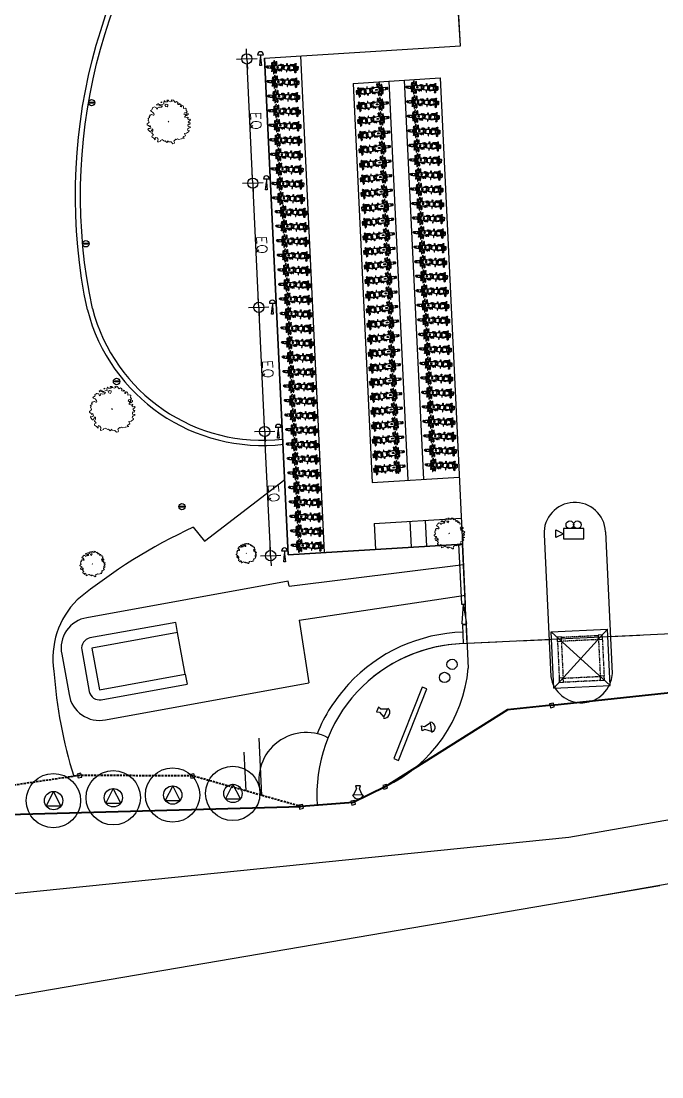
# Model space of a CAD drawing. Extents: x 2080 to 102394, y 2071 to 93424.
# Drawn here: x 77503 to 79002, y 74113 to 76583 of the extents above; entities that cross this region are included whole.
import ezdxf

# ---------------------------------------------------------------- set-up
doc = ezdxf.new("R2010")
doc.units = 0
doc.header["$LTSCALE"] = 20
doc.header["$MEASUREMENT"] = 0
doc.header["$PDMODE"] = 34
doc.header["$PDSIZE"] = 5
doc.linetypes.add('CENTERX2', pattern=[4, 2.5, -0.5, 0.5, -0.5])
doc.linetypes.add('HIDDEN', pattern=[0.375, 0.25, -0.125])
for name, color, linetype, lineweight in [('ASPHALT', 9, 'CENTERX2', 25), ('camera', 11, 'Continuous', 13), ('fence', 13, 'FENCELINE2', 40), ('Mango tree', 96, 'Continuous', 5), ('sappotta', 114, 'Continuous', 5), ('STONE', 2, 'Continuous', 30)]:
    doc.layers.add(name, color=color, linetype=linetype, lineweight=lineweight)
doc.layers.add('correct', color=230, linetype='Continuous', plot=False)
for name, color, linetype in [('ELEC', 11, 'Continuous'), ('eledimline', 254, 'Continuous'), ('KALKAAL', 7, 'Continuous'), ('lawn', 3, 'Continuous'), ('PLANTS', 3, 'Continuous'), ('proposed tree', 3, 'Continuous'), ('road', 2, 'Continuous'), ('Roof lilne', 31, 'Continuous'), ('shrines', 2, 'Continuous'), ('VEHICLES', 6, 'Continuous'), ('wall', 13, 'Continuous')]:
    doc.layers.add(name, color=color, linetype=linetype)
doc.styles.add('STYLE1', font='romans.shx')
doc.linetypes.add('FENCELINE2', pattern='A,0.25,-0.1,[132,ltypeshp.shx,S=0.1,R=0,X=-0.1,Y=0],-0.1,1', length=1.45)
doc.linetypes.add('ZIGZAG', pattern='A,0.0001,-0.2,[131,ltypeshp.shx,S=0.2,R=0,X=-0.2,Y=0],-0.4,[131,ltypeshp.shx,S=0.2,R=180,X=0.2,Y=0],-0.2', length=0.8001)
doc.dimstyles.get("Standard").update_dxf_attribs({"dimtxt": 24, "dimasz": 12, "dimexe": 0.18, "dimexo": 0.0625, "dimgap": 0, "dimtad": 1, "dimzin": 1, "dimdsep": 46, "dimlunit": 4, "dimtxsty": 'STYLE1', "dimblk": 'BLK', "dimcen": 0, "dimse1": 1, "dimse2": 1, "dimclrt": 3, "dimazin": 0, "dimtfac": 1, "dimtix": 1, "dimtmove": 2, "dimatfit": 3, "dimldrblk": 'BLK', "dimfxl": 1, "dimtolj": 1, "dimtzin": 0, "dimarcsym": 0})

# ---------------------------------------------------------------- blocks, each defined once
blk = doc.blocks.new('NEEM')
at = {"layer": 'sappotta', "linetype": 'Continuous'}
for p, q in [((-0.359, 1.043), (-0.396, 1.016)), ((-0.345, 1.011), (-0.34, 1.039)), ((-0.213, 1.092), (-0.242, 1.007)), ((-0.191, 1.099), (-0.213, 1.092)), ((-0.177, 1.048), (-0.191, 1.099)), ((-0.043, 1.039), (-0.177, 1.048)), ((0.003, 1.132), (-0.083, 1.127)), ((-0.083, 1.127), (-0.023, 1.083)), ((-0.023, 1.083), (-0.043, 1.039)), ((0.03, 1.077), (0.003, 1.132)), ((0.114, 1.043), (0.03, 1.077)), ((0.216, 1.072), (0.114, 1.043)), ((0.162, 1.144), (0.142, 1.112)), ((0.142, 1.112), (0.216, 1.072)), ((0.283, 1.13), (0.162, 1.144)), ((0.267, 1.123), (0.283, 1.13)), ((0.351, 1.016), (0.267, 1.123)), ((0.421, 1.063), (0.351, 1.016)), ((0.473, 1.03), (0.421, 1.063)), ((-0.892, 0.613), (-0.923, 0.594)), ((-0.923, 0.594), (-0.895, 0.555)), ((-0.895, 0.555), (-0.868, 0.54)), ((-0.85, 0.638), (-0.892, 0.613)), ((-0.868, 0.54), (-0.818, 0.517)), ((-0.818, 0.692), (-0.85, 0.638)), ((-0.783, 0.757), (-0.83, 0.729)), ((-0.83, 0.729), (-0.826, 0.714)), ((-0.826, 0.714), (-0.818, 0.692)), ((-0.818, 0.517), (-0.752, 0.44)), ((-0.749, 0.774), (-0.783, 0.757)), ((-0.717, 0.789), (-0.749, 0.774)), ((-0.689, 0.772), (-0.717, 0.789)), ((-0.638, 0.758), (-0.689, 0.772)), ((-0.598, 0.672), (-0.638, 0.758)), ((-0.517, 0.963), (-0.614, 0.901)), ((-0.614, 0.901), (-0.589, 0.87)), ((-0.562, 0.699), (-0.598, 0.672)), ((-0.589, 0.87), (-0.494, 0.884)), ((-0.533, 0.776), (-0.562, 0.699)), ((-0.452, 0.75), (-0.533, 0.776)), ((-0.521, 0.945), (-0.521, 0.945)), ((-0.449, 0.913), (-0.521, 0.945)), ((-0.494, 0.884), (-0.449, 0.913)), ((-0.415, 0.884), (-0.459, 0.839)), ((-0.459, 0.839), (-0.303, 0.837)), ((-0.361, 0.762), (-0.452, 0.75)), ((-0.32, 0.906), (-0.415, 0.884)), ((-0.396, 1.016), (-0.345, 1.011)), ((-0.303, 0.837), (-0.361, 0.762)), ((-0.23, 0.935), (-0.32, 0.906)), ((-0.242, 1.007), (-0.23, 0.935)), ((-0.108, 0.922), (-0.177, 0.872)), ((-0.177, 0.872), (-0.139, 0.809)), ((-0.139, 0.809), (-0.067, 0.78)), ((-0.027, 0.908), (-0.108, 0.922)), ((-0.067, 0.78), (-0.034, 0.839)), ((-0.034, 0.839), (-0.027, 0.908)), ((0.472, 0.942), (0.501, 0.982)), ((0.483, 0.908), (0.472, 0.942)), ((0.501, 0.982), (0.473, 1.03)), ((0.581, 0.9), (0.483, 0.908)), ((0.551, 0.95), (0.581, 0.9)), ((0.627, 0.928), (0.551, 0.95)), ((0.616, 0.806), (0.654, 0.87)), ((0.66, 0.788), (0.616, 0.806)), ((0.654, 0.87), (0.627, 0.928)), ((0.715, 0.86), (0.66, 0.788)), ((0.762, 0.844), (0.715, 0.86)), ((0.783, 0.779), (0.762, 0.844)), ((0.776, 0.704), (0.783, 0.779)), ((0.888, 0.723), (0.776, 0.704)), ((0.924, 0.679), (0.888, 0.723)), ((0.913, 0.591), (0.924, 0.679)), ((0.964, 0.541), (0.913, 0.591)), ((0.934, 0.5), (0.964, 0.541)), ((-1.023, 0.208), (-1.062, 0.182)), ((-1.062, 0.182), (-1.02, 0.162)), ((-1.02, 0.162), (-1.049, 0.084)), ((-1.049, 0.084), (-1.017, 0.059)), ((-0.978, 0.229), (-1.023, 0.208)), ((-1.017, 0.059), (-0.991, -0.002)), ((-0.96, 0.366), (-0.994, 0.31)), ((-0.994, 0.31), (-0.961, 0.275)), ((-0.961, 0.275), (-0.978, 0.229)), ((-0.935, 0.345), (-0.96, 0.366)), ((-0.908, 0.372), (-0.935, 0.345)), ((-0.87, 0.389), (-0.908, 0.372)), ((-0.846, 0.386), (-0.87, 0.389)), ((-0.821, 0.367), (-0.846, 0.386)), ((-0.788, 0.359), (-0.821, 0.367)), ((-0.757, 0.361), (-0.788, 0.359)), ((-0.735, 0.394), (-0.757, 0.361)), ((-0.752, 0.44), (-0.735, 0.394)), ((0.02, 0.041), (-0.009, 0.024)), ((-0.009, 0.024), (0, 0)), ((0, 0), (0.014, 0.011)), ((0.014, 0.011), (0.027, 0.031)), ((0.804, 0.415), (0.84, 0.475)), ((0.86, 0.367), (0.804, 0.415)), ((0.829, 0.259), (0.888, 0.326)), ((0.838, 0.262), (0.829, 0.259)), ((0.931, 0.228), (0.838, 0.262)), ((0.84, 0.475), (0.934, 0.5)), ((0.933, 0.378), (0.86, 0.367)), ((0.888, 0.326), (0.93, 0.332)), ((0.917, 0.437), (0.904, 0.404)), ((0.904, 0.404), (0.933, 0.378)), ((0.942, 0.471), (0.917, 0.437)), ((0.93, 0.332), (1.018, 0.389)), ((0.962, 0.217), (0.931, 0.228)), ((1.014, 0.439), (0.942, 0.471)), ((1.025, 0.259), (0.962, 0.217)), ((0.996, 0.16), (1.025, 0.259)), ((1.046, 0.129), (0.996, 0.16)), ((1.018, 0.389), (1.014, 0.439)), ((1.029, 0.011), (1.074, 0.049)), ((1.074, -0.047), (1.029, 0.011)), ((1.109, 0.149), (1.046, 0.129)), ((1.074, 0.049), (1.137, 0.114)), ((1.137, 0.114), (1.109, 0.149)), ((-1.097, -0.077), (-1.098, -0.14)), ((-1.098, -0.14), (-1.044, -0.173)), ((-1.048, -0.062), (-1.097, -0.077)), ((-1.025, -0.325), (-1.052, -0.378)), ((-1.052, -0.378), (-0.982, -0.471)), ((-0.991, -0.002), (-1.048, -0.062)), ((-1.044, -0.173), (-1.007, -0.185)), ((-0.953, -0.336), (-1.025, -0.325)), ((-1.007, -0.185), (-0.992, -0.244)), ((-0.992, -0.244), (-0.937, -0.198)), ((-0.982, -0.471), (-0.91, -0.516)), ((-0.902, -0.318), (-0.953, -0.336)), ((-0.937, -0.198), (-0.93, -0.213)), ((-0.93, -0.213), (-0.902, -0.318)), ((-0.91, -0.516), (-0.888, -0.446)), ((-0.888, -0.446), (-0.848, -0.411)), ((-0.803, -0.452), (-0.853, -0.576)), ((-0.848, -0.411), (-0.837, -0.355)), ((-0.837, -0.355), (-0.803, -0.383)), ((-0.803, -0.383), (-0.803, -0.452)), ((0.943, -0.565), (1.032, -0.503)), ((0.992, -0.411), (1.004, -0.349)), ((1.066, -0.443), (0.992, -0.411)), ((1.004, -0.349), (1.045, -0.311)), ((1.007, -0.166), (1.046, -0.114)), ((1.016, -0.234), (1.007, -0.166)), ((1.11, -0.243), (1.016, -0.234)), ((1.032, -0.503), (1.061, -0.484)), ((1.045, -0.311), (1.083, -0.306)), ((1.046, -0.114), (1.1, -0.129)), ((1.061, -0.484), (1.066, -0.443)), ((1.129, -0.047), (1.074, -0.047)), ((1.083, -0.306), (1.137, -0.273)), ((1.1, -0.129), (1.129, -0.047)), ((1.137, -0.273), (1.11, -0.243)), ((-0.853, -0.576), (-0.797, -0.619)), ((-0.844, -0.71), (-0.852, -0.77)), ((-0.852, -0.77), (-0.758, -0.838)), ((-0.766, -0.668), (-0.844, -0.71)), ((-0.797, -0.619), (-0.766, -0.668)), ((-0.758, -0.838), (-0.675, -0.912)), ((-0.676, -0.836), (-0.649, -0.791)), ((-0.675, -0.912), (-0.676, -0.836)), ((-0.649, -0.791), (-0.582, -0.82)), ((-0.582, -0.82), (-0.534, -0.881)), ((-0.534, -0.881), (-0.554, -1.025)), ((-0.554, -1.025), (-0.486, -1.015)), ((-0.486, -1.015), (-0.413, -0.988)), ((-0.413, -0.988), (-0.401, -0.955)), ((-0.401, -0.955), (-0.302, -0.907)), ((-0.302, -0.907), (-0.286, -0.926)), ((-0.286, -0.926), (-0.197, -0.986)), ((-0.197, -0.986), (-0.157, -0.969)), ((-0.157, -0.969), (-0.078, -1.049)), ((-0.078, -1.049), (-0.006, -0.96)), ((-0.006, -0.96), (0.006, -1.017)), ((0.006, -1.017), (0.139, -1.026)), ((0.139, -1.026), (0.236, -1.115)), ((0.287, -0.982), (0.327, -0.932)), ((0.324, -1.046), (0.287, -0.982)), ((0.327, -0.932), (0.391, -0.879)), ((0.391, -0.879), (0.423, -0.897)), ((0.423, -0.897), (0.47, -0.86)), ((0.47, -0.86), (0.543, -0.896)), ((0.543, -0.896), (0.652, -0.871)), ((0.652, -0.871), (0.68, -0.867)), ((0.68, -0.867), (0.834, -0.828)), ((0.751, -0.797), (0.797, -0.747)), ((0.834, -0.828), (0.751, -0.797)), ((0.797, -0.747), (0.887, -0.704)), ((0.826, -0.591), (0.943, -0.565)), ((0.887, -0.704), (0.826, -0.591)), ((0.236, -1.115), (0.314, -1.096)), ((0.314, -1.096), (0.324, -1.046))]:
    blk.add_line(p, q, dxfattribs=at)
blk = doc.blocks.new('BIKE')
for p, q in [((19, 74.7), (12, 74.7)), ((5.7, 66.9), (4.6, 68.8)), ((9.9, 68.8), (4.6, 68.8)), ((9.4, 69.7), (5.2, 69.7)), ((8.9, 66.9), (5.7, 66.9)), ((8.9, 66.9), (9.9, 68.8)), ((9.2, 67.4), (11, 67.4)), ((9.3, 67.7), (11, 67.7)), ((10, 52.4), (21, 52.4)), ((10, 51.2), (21.1, 51.2)), ((10.1, 53.9), (20.9, 53.9)), ((10.2, 55.5), (20.8, 55.5)), ((11.2, 70.8), (11.2, 73.9)), ((19.8, 70.8), (19.8, 73.9)), ((21.7, 67.7), (20, 67.7)), ((21.9, 67.4), (20, 67.4)), ((20.2, 65.2), (23.4, 65.2)), ((22.2, 66.9), (21.1, 68.8)), ((21.1, 68.8), (26.4, 68.8)), ((21.7, 69.7), (25.9, 69.7)), ((21.9, 57.7), (21.9, 65.2)), ((22.2, 66.9), (25.4, 66.9)), ((22.2, 57.2), (24.2, 57.2)), ((22.6, 57.2), (22.6, 65.2)), ((24.2, 57.2), (24.2, 64.4)), ((25.4, 66.9), (26.4, 68.8)), ((5.6, 48.8), (9.9, 48.8)), ((5.6, 47.8), (5.6, 48.8)), ((9.9, 47.8), (5.6, 47.8)), ((5.7, 47.9), (5.7, 48.3)), ((6.1, 48.2), (6.1, 48.6)), ((6.4, 47.9), (6.4, 48.3)), ((6.8, 48.2), (6.8, 48.6)), ((6.9, 24.8), (6.9, 22.8)), ((7.1, 24.8), (6.9, 24.8)), ((7.1, 47.9), (7.1, 48.3)), ((7.1, 24.8), (7.1, 22.8)), ((7.3, 32.3), (9.3, 34.2)), ((7.5, 48.2), (7.5, 48.6)), ((7.8, 47.9), (7.8, 48.3)), ((7.8, 36.7), (12.1, 36.7)), ((7.8, 35.8), (7.8, 36.7)), ((11.8, 35.8), (7.8, 35.8)), ((8, 35.9), (8, 36.3)), ((8, 32.3), (9.7, 33.9)), ((8.1, 48.2), (8.1, 48.6)), ((8.3, 36.2), (8.3, 36.6)), ((8.4, 47.9), (8.4, 48.3)), ((8.6, 35.8), (8.6, 36.2)), ((8.7, 48.2), (8.7, 48.6)), ((9, 47.9), (9, 48.3)), ((9, 36.2), (9, 36.6)), ((9, 27.9), (9, 32.7)), ((9, 32.7), (10.9, 32.7)), ((10.2, 27.9), (9, 27.9)), ((9.3, 48.2), (9.3, 48.6)), ((9.3, 35.8), (9.3, 36.2)), ((9.5, 48), (9.5, 48.4)), ((9.6, 34.3), (11.4, 34.5)), ((9.7, 36.2), (9.7, 36.6)), ((9.7, 33.9), (11.3, 34)), ((10, 35.9), (10, 36.3)), ((10.3, 36.2), (10.3, 36.6)), ((10.5, 42.4), (20.5, 42.4)), ((10.6, 35.9), (10.6, 36.3)), ((10.8, 41.2), (20.2, 41.2)), ((10.9, 36.2), (10.9, 36.6)), ((11.1, 40), (19.9, 40)), ((11.2, 35.8), (11.2, 36.2)), ((11.5, 36.2), (11.5, 36.6)), ((11.7, 35.9), (11.7, 36.4)), ((15.7, 26.2), (15.6, 27.5)), ((15.7, 26.2), (15.6, 27.5)), ((15.7, 26.1), (15.6, 27.5)), ((15.7, 26.1), (15.6, 27.5)), ((15.7, 26.2), (15.7, 27.5)), ((15.7, 26.2), (15.7, 27.5)), ((15.7, 26.1), (15.7, 27.5)), ((20.8, 36.7), (18.9, 36.7)), ((19.2, 35.8), (21, 35.8)), ((19.3, 35.9), (19.3, 36.4)), ((19.5, 36.2), (19.5, 36.6)), ((19.8, 35.8), (19.8, 36.2)), ((20.1, 36.2), (20.1, 36.6)), ((20.4, 35.9), (20.4, 36.3)), ((20.7, 36.2), (20.7, 36.6)), ((25.4, 48.8), (21.1, 48.8)), ((21.1, 47.8), (25.4, 47.8)), ((23.2, 36.7), (21.3, 36.7)), ((21.4, 35.8), (23.2, 35.8)), ((21.5, 48), (21.5, 48.4)), ((21.7, 48.2), (21.7, 48.6)), ((21.7, 35.8), (21.7, 36.2)), ((22, 47.9), (22, 48.3)), ((22, 36.2), (22, 36.6)), ((22.3, 48.2), (22.3, 48.6)), ((22.4, 35.8), (22.4, 36.2)), ((22.7, 47.9), (22.7, 48.3)), ((22.7, 36.2), (22.7, 36.6)), ((22.9, 48.2), (22.9, 48.6)), ((23, 35.9), (23, 36.3)), ((23.2, 47.9), (23.2, 48.3)), ((23.2, 35.8), (23.2, 36.7)), ((23.5, 48.2), (23.5, 48.6)), ((23.9, 47.9), (23.9, 48.3)), ((24, 24.8), (24, 22.8)), ((24, 24.8), (24.1, 24.8)), ((24.1, 24.8), (24.1, 22.8)), ((24.3, 48.2), (24.3, 48.6)), ((24.6, 47.9), (24.6, 48.3)), ((24.9, 48.2), (24.9, 48.6)), ((25.3, 47.9), (25.3, 48.3)), ((25.4, 47.8), (25.4, 48.8)), ((4.5, 18.3), (0, 18.9)), ((0, 18.1), (0, 18.9)), ((4.5, 17.5), (0, 18.1)), ((1.9, 22.9), (1.9, 24.4)), ((2, 24.4), (1.9, 24.4)), ((2, 22.9), (1.9, 22.9)), ((2, 24.3), (2, 24.4)), ((6.9, 24.3), (2, 24.3)), ((2, 23.1), (2, 24.3)), ((6.9, 23.1), (2, 23.1)), ((2, 23.1), (2, 22.9)), ((7.3, 22.2), (2, 22)), ((7.5, 21.7), (2, 21.5)), ((6.1, 18.1), (4.5, 18.3)), ((4.5, 17.5), (4.5, 18.3)), ((6.3, 17.8), (4.5, 18)), ((5.8, 16), (4.8, 14.1)), ((10.1, 14.1), (4.8, 14.1)), ((9.5, 13.2), (5.3, 13.2)), ((9, 16), (5.8, 16)), ((8.8, 23.1), (6.1, 18.1)), ((9, 23.1), (6.3, 17.8)), ((6.9, 22.8), (7.1, 22.8)), ((7.9, 21.4), (7.5, 21.7)), ((8.1, 21.8), (8, 21.9)), ((8.2, 21), (8.1, 21.2)), ((10.7, 21), (8.2, 21)), ((10.3, 21.5), (8.9, 21.5)), ((9, 16), (10.1, 14.1)), ((9.3, 15.5), (11.1, 15.5)), ((9.5, 15.1), (11.1, 15.1)), ((19.9, 17.4), (11.1, 17.4)), ((11.1, 17.4), (11.1, 13.9)), ((11.1, 13.9), (12.6, 13.9)), ((13.4, 15.7), (12.5, 17.1)), ((13.4, 15.7), (12.5, 17)), ((13.4, 15.7), (12.5, 17)), ((13, 17.4), (13, 19.2)), ((13, 16.9), (13, 17)), ((13, 16.2), (13, 16.3)), ((13, 13.4), (13, 13.8)), ((13, 6.1), (13, 11.4)), ((17.6, 13.4), (13.5, 13.4)), ((13.5, 2.2), (13.5, 5.7)), ((13.8, 14.1), (14.1, 14.4)), ((14.1, 13.8), (13.8, 14.1)), ((14.1, 14.4), (17.3, 14.4)), ((17.3, 13.8), (14.1, 13.8)), ((17.6, 14.1), (17.3, 14.4)), ((17.3, 13.8), (17.6, 14.1)), ((17.5, 13.4), (17.7, 13.6)), ((17.5, 2.2), (17.5, 5.7)), ((18.8, 15.7), (17.9, 17.1)), ((18.8, 15.7), (17.9, 17)), ((18.8, 15.7), (17.9, 17)), ((18, 17.4), (18, 19.2)), ((18, 16.9), (18, 17)), ((18, 13.4), (18, 13.8)), ((18, 6.1), (18, 11.4)), ((19.9, 13.9), (18.4, 13.9)), ((19.9, 17.4), (19.9, 13.9)), ((21.7, 15.5), (19.9, 15.5)), ((21.5, 15.1), (19.9, 15.1)), ((20.3, 21), (22.8, 21)), ((20.7, 21.5), (22.1, 21.5)), ((22, 16), (20.9, 14.1)), ((20.9, 14.1), (26.2, 14.1)), ((21.5, 13.2), (25.7, 13.2)), ((22, 23.1), (24.7, 17.8)), ((22, 16), (25.2, 16)), ((22.2, 23.1), (24.9, 18.1)), ((22.8, 21), (23, 21.2)), ((22.9, 21.8), (23, 21.9)), ((23.2, 21.4), (23.5, 21.7)), ((23.5, 21.7), (29, 21.5)), ((23.7, 22.2), (29, 22)), ((24.1, 22.8), (24, 22.8)), ((24.1, 24.3), (29, 24.3)), ((24.1, 23.1), (29, 23.1)), ((24.7, 17.8), (26.5, 18)), ((24.9, 18.1), (26.5, 18.3)), ((25.2, 16), (26.2, 14.1)), ((26.5, 18.3), (31, 18.9)), ((26.5, 17.5), (26.5, 18.3)), ((26.5, 17.5), (31, 18.1)), ((29, 24.3), (29, 24.4)), ((29, 24.4), (29.1, 24.4)), ((29, 23.1), (29, 24.3)), ((29, 23.1), (29, 24.3)), ((29, 23.1), (29, 22.9)), ((29, 22.9), (29.1, 22.9)), ((29.1, 22.9), (29.1, 24.4)), ((31, 18.1), (31, 18.9))]:
    blk.add_line(p, q)
for points in [[(8.5, 31.1), (8.7, 32.3), (7.1, 32.3), (7.1, 31.1)], [(17, 28.5), (17, 25), (14.5, 25), (14.5, 28.5)], [(21.4, 33.9), (21.4, 33.4), (23.1, 33.4), (23.1, 33.9)], [(18.9, 11.4), (18.9, 13.4), (12.2, 13.4), (12.2, 11.4)], [(14, 3.4), (14, 4.1), (13.9, 4.1), (13.9, 3.4)], [(14.2, 1.5), (14.2, 2.1), (14.1, 2.1), (14.1, 1.5)], [(14.5, 4.5), (14.5, 5.1), (14.3, 5.1), (14.3, 4.5)], [(14.7, 2.3), (14.7, 2.9), (14.5, 2.9), (14.5, 2.3)], [(14.6, 0.8), (14.6, 1.5), (14.5, 1.5), (14.5, 0.8)], [(15, 3.4), (15, 4), (14.9, 4), (14.9, 3.4)], [(15.2, 1.4), (15.2, 2), (15.1, 2), (15.1, 1.4)], [(15.6, 2.2), (15.6, 2.9), (15.5, 2.9), (15.5, 2.2)], [(15.6, 0.7), (15.6, 1.3), (15.5, 1.3), (15.5, 0.7)], [(16.1, 3.3), (16.1, 3.9), (16, 3.9), (16, 3.3)], [(16.2, 1.5), (16.2, 2.1), (16, 2.1), (16, 1.5)], [(16.6, 0.8), (16.6, 1.4), (16.5, 1.4), (16.5, 0.8)], [(16.8, 4.3), (16.8, 4.9), (16.6, 4.9), (16.6, 4.3)], [(16.7, 2.3), (16.7, 2.9), (16.6, 2.9), (16.6, 2.3)], [(17, 1.5), (17, 2.1), (16.9, 2.1), (16.9, 1.5)], [(17.1, 3.3), (17.1, 3.9), (17, 3.9), (17, 3.3)]]:
    blk.add_lwpolyline(points, close=True)
blk.add_lwpolyline([(20.7, 39.4), (20.7, 39.9, -0.414214), (21.2, 40.4), (21.2, 40.4, -0.414214), (21.7, 39.9), (21.7, 39.4)], format="xyb", close=True)
at = {"const_width": 0.315}
for points in [[(1.7, 21.8, -1), (2, 21.8, -1)], [(1.7, 21.8, -1), (2, 21.8, -1)], [(29.3, 21.8, 1), (29, 21.8, 1)]]:
    blk.add_lwpolyline(points, format="xyb", close=True, dxfattribs=at)
for points in [[(15.4, 5), (15.4, 4.6), (15.6, 4.6)], [(15.6, 4.6), (15.6, 5)]]:
    blk.add_lwpolyline(points)
for centre, radius in [((15.7, 26.8), 0.777), ((11.4, 18.2), 0.8), ((15.5, 18.2), 0.8), ((19.6, 18.2), 0.8)]:
    blk.add_circle(centre, radius)
for centre, radius, start, end in [((12, 73.9), 0.796, 90, 180), ((19, 73.9), 0.796, 0, 90), ((5.2, 69.1), 0.637, 90, 209.7449), ((10.6, 56.3), 1.88, 143.944, 256.6252), ((-13.4, 67), 24.4, 336.4602, 358.869), ((9.4, 69.1), 0.637, 330.2551, 90), ((10.6, 56.3), 1.13, 143.944, 251.0798), ((-13.4, 67), 25.2, 336.4602, 358.0928), ((71.9, 49.3), 62, 166.2399, 183.1148), ((11.6, 70.1), 0.796, 108.9933, 168.8593), ((12.7, 69.9), 1.94, 168.8593, 218.2632), ((11.7, 68), 0.711, 121.8145, 248.2574), ((11.8, 66.5), 0.796, 142.6082, 178.869), ((12.6, 65.9), 1.75, 112.1681, 142.6082), ((15.5, 58.7), 12.9, 70.9066, 108.9933), ((15.5, 56.4), 12.9, 70.9066, 108.9933), ((12.5, 66.1), 0.796, 111.7099, 178.0928), ((15.5, 37.1), 27.1, 81.9016, 98.0596), ((15.5, 58.7), 9.56, 64.6244, 112.1681), ((15.5, 58.7), 8.81, 67.8788, 111.7099), ((18.5, 66.1), 0.796, 1.9546, 67.8788), ((44.5, 67), 25.2, 181.9546, 203.5398), ((-40.9, 49.3), 62, 356.8464, 13.7213), ((19.3, 68), 0.711, 291.7426, 58.1855), ((19.3, 66.6), 0.796, 0.8888, 64.6244), ((19.5, 70.1), 0.796, 10.7899, 70.9066), ((18.3, 69.9), 1.94, 321.7368, 10.7899), ((44.5, 67), 24.4, 180.8888, 203.5398), ((20.5, 56.3), 1.13, 286.8195, 36.056), ((20.5, 56.3), 1.88, 282.1152, 36.056), ((21.7, 69.1), 0.637, 90, 209.7449), ((23.4, 64.4), 0.796, 0, 90), ((25.9, 69.1), 0.637, 330.2551, 90), ((9.7, 33.8), 0.5, 95.4221, 133.2516), ((37.8, 48.2), 27.8, 184.6495, 203.6232), ((40.7, 25.8), 30.5, 158.563, 182.5712), ((15.5, 44.5), 8.14, 246.4805, 293.5195), ((-6.7, 48.2), 27.8, 336.338, 355.3117), ((-8.6, 26), 29.5, 356.99, 21.8759), ((32.3, 37.6), 11.4, 170.9141, 198.4389), ((32.3, 37.6), 11, 170.9141, 199.2116), ((5.3, 13.8), 0.637, 150.2551, 270), ((5.8, 17.1), 7.24, 32.6957, 80.2082), ((5.8, 17.1), 6.24, 64.2329, 78.6197), ((7.3, 21.2), 1, 45, 91.7124), ((8.9, 22.5), 1, 236.4294, 270), ((8.9, 23.1), 0.141, 321.0394, 163.9385), ((5.8, 17.1), 6.24, 44.9158, 61.6869), ((9.5, 13.8), 0.637, 270, 29.7449), ((14.8, 24.5), 4.64, 179.9323, 204.5867), ((14.8, 24.5), 4.64, 179.9323, 203.9351), ((5.8, 17.1), 6.24, 30.8334, 38.7518), ((12, 20.8), 1, 210.8334, 238.8843), ((12, 20.8), 1, 210.8334, 238.8843), ((12, 20.8), 1, 210.8334, 238.8843), ((12.8, 16.2), 1.46, 125.3069, 54.6931), ((15.6, 26.6), 7.81, 238.8843, 269.4458), ((12.8, 21.5), 1, 212.6957, 241.1716), ((15.5, 27.7), 7.71, 243.5487, 269.9869), ((15.5, 27.7), 7.71, 243.5487, 269.9869), ((15.6, 26.6), 6.81, 241.1716, 269.4458), ((12.6, 12.9), 1, 30, 90), ((15.5, 8.2), 3.27, 220.2222, 319.7778), ((15.5, 2.2), 2, 180, 0), ((15.5, 47), 30, 267.9852, 272.0148), ((12.6, 16.2), 2.06, 332.0285, 23.2464), ((15.5, 18), 3.01, 247.9614, 292.0386), ((15.5, 27.7), 7.71, 270.0131, 296.4513), ((15.4, 26.6), 6.81, 270.5542, 298.8284), ((15.4, 26.6), 7.81, 270.5542, 301.1157), ((18.4, 16.2), 2.06, 156.7536, 207.9715), ((18.2, 16.2), 1.46, 125.3069, 54.6931), ((18.4, 12.9), 1, 90, 150), ((18.2, 21.5), 1, 298.8284, 327.3043), ((25.2, 17.1), 7.24, 99.7918, 147.3043), ((19, 20.8), 1, 301.1157, 329.1666), ((19, 20.8), 1, 301.1157, 329.1666), ((19, 20.8), 1, 301.1157, 329.1666), ((25.2, 17.1), 6.24, 141.2482, 149.1666), ((16.2, 24.5), 4.64, 335.4133, 0.0677), ((25.2, 17.1), 6.24, 118.3131, 135.0842), ((21.5, 13.8), 0.637, 150.2551, 270), ((22.1, 23.1), 0.141, 16.0615, 218.9606), ((22.1, 22.5), 1, 270, 303.5706), ((25.2, 17.1), 6.24, 101.3803, 115.7671), ((23.7, 21.2), 1, 88.2876, 135), ((25.7, 13.8), 0.637, 270, 29.7449)]:
    blk.add_arc(centre, radius, start, end)
blk = doc.blocks.new('A$C0F9033CB')
at = {"layer": 'KALKAAL', "ltscale": 0.5}
for points in [[(-119, 109), (-109, 109), (-109, 119), (-119, 119)], [(-23, 109), (-13, 109), (-13, 119), (-23, 119)], [(-119, 13), (-109, 13), (-109, 23), (-119, 23)], [(-23, 13), (-13, 13), (-13, 23), (-23, 23)]]:
    blk.add_lwpolyline(points, close=True, dxfattribs=at)
at = {"layer": 'Roof lilne'}
for p, q in [((-132, 0), (-132, 132)), ((-132, 132), (0, 132)), ((-132, 0), (0, 132)), ((-132, 132), (0, 0)), ((0, 0), (0, 132)), ((-132, 0), (0, 0))]:
    blk.add_line(p, q, dxfattribs=at)
at = {"layer": 'wall', "color": 2, "linetype": 'HIDDEN', "ltscale": 0.5}
for p, q in [((-118.5, 109), (-118.5, 23)), ((-109.5, 109), (-109.5, 23)), ((-109, 118.5), (-23, 118.5)), ((-109, 109.5), (-23, 109.5)), ((-22.5, 109), (-22.5, 23)), ((-13.5, 109), (-13.5, 23)), ((-109, 22.5), (-23, 22.5)), ((-109, 13.5), (-23, 13.5))]:
    blk.add_line(p, q, dxfattribs=at)
blk = doc.blocks.new('A$C146B49D5')
at = {"layer": 'PLANTS', "linetype": 'Continuous', "ltscale": 0.5}
blk.add_lwpolyline([(0, 42.9), (-34.8, -25.1), (34.8, -25.1), (0, 42.9)], dxfattribs=at)
for centre, radius in [((-0.5, 0), 127.1), ((0, 0), 42.9)]:
    blk.add_circle(centre, radius, dxfattribs=at)
blk = doc.blocks.new('FOCUSLGT')
for points in [[(-4.3, 0), (4.3, 0), (1.5, 5.9)], [(-1.4, 5.9), (-4.3, 0)], [(1.5, 5.9), (2.4, 8.7), (-2.4, 8.7), (-1.4, 5.9)]]:
    blk.add_lwpolyline(points)
blk = doc.blocks.new('A$C085F24DD')
at = {"layer": 'ELEC', "linetype": 'Continuous', "ltscale": 0.5}
blk.add_arc((32, 33.5), 33.5, 197.10907, 342.89093, dxfattribs=at)
at = {"layer": 'ELEC', "xscale": 6, "yscale": 6, "zscale": 6}
blk.add_blockref('FOCUSLGT', (32, 23.7), dxfattribs=at)
blk = doc.blocks.new('BULB8_FT')
for p, q in [((3.6, 0), (-3.6, 0)), ((0, 0), (0, 3.5))]:
    blk.add_line(p, q)
blk.add_arc((0, 0), 3.56, 180, 0)
blk = doc.blocks.new('A$C1B5C7E3C')
at = {"layer": 'ELEC', "linetype": 'Continuous', "ltscale": 0.5}
blk.add_lwpolyline([(13.8, 37.7), (13.8, 37.7), (17.9, 0), (10, 0)], close=True, dxfattribs=at)
at = {"layer": 'ELEC', "xscale": 3.88799999999901, "yscale": 3.88799999999901, "zscale": 3.88799999999901, "rotation": 180}
blk.add_blockref('BULB8_FT', (13.8, 51.1), dxfattribs=at)
blk = doc.blocks.new('BLK')
for q in [(-2, 0), (0, 2), (0, -2), (2, 0)]:
    blk.add_line((0, 0), q)
blk.add_circle((0, 0), 1)
blk = doc.blocks.new('*D343')
at = {"layer": 'Defpoints', "color": 0, "linetype": 'Continuous', "ltscale": 0.5, "transparency": 16777216}
for p in [(78073, 75623.2), (78114.4, 75625.2), (78128.2, 75334.6)]:
    blk.add_point(p, dxfattribs=at)
at = {"layer": 'eledimline', "color": 0, "linetype": 'Continuous', "lineweight": -2, "ltscale": 0.5, "transparency": 16777216}
blk.add_line((78086.3, 75344.6), (78073.5, 75611.2), dxfattribs=at)
at = {"layer": 'eledimline', "color": 0, "linetype": 'Continuous', "lineweight": -2, "ltscale": 0.5, "transparency": 16777216, "xscale": 12, "yscale": 12, "zscale": 12}
for p, rotation in [((78073, 75623.2), 92.73643469584455), ((78086.9, 75332.6), 272.7364346958445)]:
    blk.add_blockref('BLK', p, dxfattribs=dict(at, rotation=rotation))
at = {"layer": 'eledimline', "color": 3, "linetype": 'Continuous', "ltscale": 0.5, "transparency": 16777216, "insert": (78093, 75478.5), "char_height": 24, "attachment_point": 5, "rotation": 272.7364, "style": 'STYLE1'}
blk.add_mtext('\\A1;EQ', dxfattribs=at)
blk = doc.blocks.new('*D344')
at = {"layer": 'Defpoints', "color": 0, "linetype": 'Continuous', "ltscale": 0.5, "transparency": 16777216}
for p in [(78059.1, 75913.7), (78100.5, 75915.7), (78114.4, 75625.2)]:
    blk.add_point(p, dxfattribs=at)
at = {"layer": 'eledimline', "color": 0, "linetype": 'Continuous', "lineweight": -2, "ltscale": 0.5, "transparency": 16777216}
blk.add_line((78072.4, 75635.2), (78059.7, 75901.8), dxfattribs=at)
at = {"layer": 'eledimline', "color": 0, "linetype": 'Continuous', "lineweight": -2, "ltscale": 0.5, "transparency": 16777216, "xscale": 12, "yscale": 12, "zscale": 12}
for p, rotation in [((78059.1, 75913.7), 92.73643469584455), ((78073, 75623.2), 272.7364346958445)]:
    blk.add_blockref('BLK', p, dxfattribs=dict(at, rotation=rotation))
at = {"layer": 'eledimline', "color": 3, "linetype": 'Continuous', "ltscale": 0.5, "transparency": 16777216, "insert": (78079.2, 75769.1), "char_height": 24, "attachment_point": 5, "rotation": 272.7364, "style": 'STYLE1'}
blk.add_mtext('\\A1;EQ', dxfattribs=at)
blk = doc.blocks.new('*D345')
at = {"layer": 'Defpoints', "color": 0, "linetype": 'Continuous', "ltscale": 0.5, "transparency": 16777216}
for p in [(78086.6, 76206.3), (78045.2, 76204.3), (78100.5, 75915.7)]:
    blk.add_point(p, dxfattribs=at)
at = {"layer": 'eledimline', "color": 0, "linetype": 'Continuous', "lineweight": -2, "ltscale": 0.5, "transparency": 16777216}
blk.add_line((78058.5, 75925.7), (78045.8, 76192.3), dxfattribs=at)
at = {"layer": 'eledimline', "color": 0, "linetype": 'Continuous', "lineweight": -2, "ltscale": 0.5, "transparency": 16777216, "xscale": 12, "yscale": 12, "zscale": 12}
for p, rotation in [((78045.2, 76204.3), 92.7364346958447), ((78059.1, 75913.7), 272.7364346958447)]:
    blk.add_blockref('BLK', p, dxfattribs=dict(at, rotation=rotation))
at = {"layer": 'eledimline', "color": 3, "linetype": 'Continuous', "ltscale": 0.5, "transparency": 16777216, "insert": (78065.3, 76059.7), "char_height": 24, "attachment_point": 5, "rotation": 272.7364, "style": 'STYLE1'}
blk.add_mtext('\\A1;EQ', dxfattribs=at)
blk = doc.blocks.new('*D346')
at = {"layer": 'Defpoints', "color": 0, "linetype": 'Continuous', "ltscale": 0.5, "transparency": 16777216}
for p in [(78031.3, 76494.9), (78072.7, 76496.9), (78086.6, 76206.3)]:
    blk.add_point(p, dxfattribs=at)
at = {"layer": 'eledimline', "color": 0, "linetype": 'Continuous', "lineweight": -2, "ltscale": 0.5, "transparency": 16777216}
blk.add_line((78044.6, 76216.3), (78031.9, 76482.9), dxfattribs=at)
at = {"layer": 'eledimline', "color": 0, "linetype": 'Continuous', "lineweight": -2, "ltscale": 0.5, "transparency": 16777216, "xscale": 12, "yscale": 12, "zscale": 12}
for p, rotation in [((78031.3, 76494.9), 92.73643469584728), ((78045.2, 76204.3), 272.7364346958473)]:
    blk.add_blockref('BLK', p, dxfattribs=dict(at, rotation=rotation))
at = {"layer": 'eledimline', "color": 3, "linetype": 'Continuous', "ltscale": 0.5, "transparency": 16777216, "insert": (78051.4, 76350.2), "char_height": 24, "attachment_point": 5, "rotation": 272.7364, "style": 'STYLE1'}
blk.add_mtext('\\A1;EQ', dxfattribs=at)
blk = doc.blocks.new('A$C16A84746')
at = {"layer": 'ELEC'}
blk.add_lwpolyline([(15, 44), (62, 44), (62, 33), (15, 33)], close=True, dxfattribs=at)
blk.add_circle((38, 38), 38.5, dxfattribs=at)
blk = doc.blocks.new('A$C7FA32548')
for q in [(-7.4, 44), (3.3, 45.8)]:
    blk.add_line((0, 0), q)
blk.add_arc((-1.5, 41.9), 6.25, 39.6256, 160.3659)
blk = doc.blocks.new('A$C22A82026')
at = {"layer": 'ELEC', "ltscale": 0.5}
blk.add_lwpolyline([(-10.2, -0.3), (-19.2, -4.8), (-19.2, 4.2), (-10.2, -0.3)], dxfattribs=at)
blk.add_lwpolyline([(-10.2, 5.7), (-10.2, -6.3), (13.8, -6.3), (13.8, 5.7)], close=True, dxfattribs=at)
blk = doc.blocks.new('A$C265A360F')
at = {"layer": 'ELEC', "ltscale": 0.5}
for centre in [(33.1, 20.9), (50.9, 20.9)]:
    blk.add_circle(centre, 8.94, dxfattribs=at)
at = {"layer": 'ELEC', "ltscale": 0.5, "xscale": 2, "yscale": 2, "zscale": 2}
blk.add_blockref('A$C22A82026', (38.4, 0.6), dxfattribs=at)

msp = doc.modelspace()

# ---------------------------------------------------------------- linework, layer by layer
at = {"linetype": 'Continuous', "ltscale": 0.5}
for p, q in [((78530.858, 76525.39), (78520.422, 76693.065)), ((78072.686, 76496.873), (78530.858, 76525.39)), ((78156.532, 76502.092), (78212.086, 75339.795)), ((78072.686, 76496.873), (78128.239, 75334.577)), ((78279.741, 76437.621), (78483.368, 76450.294)), ((78279.741, 76437.621), (78324.468, 75503.72)), ((78363.587, 76442.839), (78408.315, 75508.939)), ((78399.522, 76445.076), (78444.249, 75511.176)), ((78483.368, 76450.294), (78535.589, 75359.93)), ((78324.468, 75503.72), (78528.095, 75516.394)), ((78329.061, 75407.821), (78532.688, 75420.494)), ((78448.842, 75415.276), (78451.742, 75354.711)), ((78329.061, 75407.821), (78331.962, 75347.256)), ((78412.907, 75413.039), (78415.808, 75352.475)), ((78726.665, 75381.841), (78742.532, 75049.868)), ((78870.501, 75388.716), (78886.368, 75056.743)), ((78128.239, 75334.577), (78535.589, 75359.93)), ((78526.51, 75359.365), (78528.63, 75314.998)), ((78535.493, 75359.924), (78542.203, 75219.537)), ((78130.174, 75261.251), (78538.57, 75312.023)), ((78128.056, 75273.392), (77657.113, 75187.571)), ((78153.954, 75181.447), (78543.043, 75240.162)), ((78533.214, 75219.107), (78542.203, 75219.537)), ((77864.932, 75176.652), (77664.238, 75140.078)), ((77869.235, 75153.04), (77864.932, 75176.652)), ((78535.505, 75171.162), (78544.495, 75171.592)), ((78535.505, 75171.162), (78537.626, 75126.795)), ((78544.495, 75171.592), (78549.377, 75069.448)), ((77597.977, 75102.078), (77615.186, 75007.644)), ((77644.929, 75112.164), (77662.678, 75014.768)), ((77886.984, 75055.644), (77891.287, 75032.033)), ((77690.592, 74995.46), (77891.287, 75032.033)), ((77700.679, 74948.508), (78176.033, 75035.133))]:
    msp.add_line(p, q, dxfattribs=at)
at = {"ltscale": 0.5}
for p, q in [((77931.836, 75366.367), (78119.795, 75511.25)), ((77905.738, 75399.224), (77931.836, 75366.367)), ((78528.63, 75314.998), (78533.214, 75219.107)), ((78130.174, 75261.251), (78128.056, 75273.392)), ((78153.954, 75181.447), (78176.033, 75035.133)), ((78535.505, 75171.162), (78537.626, 75126.795)), ((77639.931, 74818.387), (77612.828, 74814.381)), ((78195.912, 74748.398), (78158.346, 74745.548))]:
    msp.add_line(p, q, dxfattribs=at)
at = {"color": 2, "linetype": 'ZIGZAG'}
for p, q in [((78950.803, 75146.273), (78882.245, 75142.996)), ((78616.465, 75130.293), (78546.628, 75126.955)), ((78738.409, 75136.121), (78669.503, 75132.828))]:
    msp.add_line(p, q, dxfattribs=at)
at = {"color": 6, "linetype": 'Continuous', "ltscale": 0.5}
msp.add_lwpolyline([(78386.17, 74853.633), (78452.589, 75020.931), (78441.435, 75025.359), (78375.017, 74858.061)], close=True, dxfattribs=at)
for centre in [(78511.31, 75078.381), (78493.996, 75047.806)]:
    msp.add_circle(centre, 12, dxfattribs=at)
at = {"linetype": 'Continuous', "ltscale": 0.5}
for centre, radius, start, end in [((78798.583, 75385.278), 72, 2.736435, 182.736435), ((77669.184, 75116.022), 72.56, 99.576227, 191.079495), ((77669.184, 75116.022), 24.56, 101.619815, 189.035908), ((78548.403, 74773.57), 353.39, 90.287787, 184.084631), ((78207.038, 75102.543), 343.935, 295.477203, 354.478152), ((78814.189, 75060.908), 72.484, 188.622856, 356.725008), ((77686.735, 75019.715), 72.56, 189.576227, 281.079495), ((77686.735, 75019.715), 24.56, 191.619815, 279.035908)]:
    msp.add_arc(centre, radius, start, end, dxfattribs=at)
at = {"ltscale": 0.5}
for centre, radius, start, end in [((78432.902, 74257.511), 1257.541, 114.784238, 129.42091), ((77767.502, 75093.348), 190.057, 134.474936, 189.306205), ((78548.403, 74773.57), 380.39, 91.747672, 137.186209), ((78548.403, 74773.57), 353.39, 91.747672, 137.186209), ((78644.635, 75135.899), 1067.208, 183.937595, 197.421132), ((78548.403, 74773.57), 380.39, 137.186209, 158.010983), ((78548.403, 74773.57), 353.39, 137.186209, 184.084631), ((78170.222, 74808.098), 110.865, 62.72645, 199.107407)]:
    msp.add_arc(centre, radius, start, end, dxfattribs=at)
at = {"layer": 'ASPHALT', "linetype": 'Continuous'}
for p, q in [((78784.835, 74673.162), (77101.778, 74502.52)), ((78997.969, 74560.021), (76377.061, 74113.178))]:
    msp.add_line(p, q, dxfattribs=at)
for points in [[(79593.892, 74815.129), (78784.835, 74673.162)], [(79619.359, 74669.994), (78810.302, 74528.027)]]:
    msp.add_lwpolyline(points, dxfattribs=at)
at = {"layer": 'correct', "ltscale": 0.5}
msp.add_lwpolyline([(78546.628, 75126.955), (78535.589, 75359.93), (78128.239, 75334.577), (78072.686, 76496.873), (78530.858, 76525.39), (78521.639, 76693.141), (78693.376, 76703.83), (78681.449, 76895.459), (78825.977, 76904.454), (78810.875, 77083.026), (81177.782, 77283.381), (81191.931, 77116.231), (81194.245, 77092.088), (82117.624, 77170.251), (82101.43, 77361.567), (82896.635, 77428.88), (83144.463, 75373.769), (79105.882, 75021.367), (79078.222, 75064.374), (79074.638, 75152.192), (78546.628, 75126.955)], dxfattribs=at)
at = {"layer": 'fence', "linetype": 'Continuous'}
for p, q in [((78641.167, 74972.127), (78354.983, 74792.054)), ((78745.248, 74982.689), (78641.167, 74972.127)), ((78354.983, 74792.054), (78280.387, 74754.807)), ((78280.387, 74754.807), (78158.346, 74745.548)), ((76891.695, 74712.091), (78158.346, 74745.548))]:
    msp.add_line(p, q, dxfattribs=at)
at = {"layer": 'fence', "linetype": 'HIDDEN'}
for p, q in [((77639.931, 74818.387), (76892.847, 74707.961)), ((77904.03, 74817.447), (77639.931, 74818.387)), ((78158.346, 74745.548), (77904.03, 74817.447)), ((78158.346, 74745.548), (77904.03, 74817.447))]:
    msp.add_line(p, q, dxfattribs=at)
at = {"layer": 'fence', "linetype": 'Continuous'}
msp.add_lwpolyline([(78745.248, 74982.689), (80684.996, 75190.726), (81004.553, 75195.494), (82184.094, 75242.71), (83191.2, 75380.147), (84660.704, 76183.192)], dxfattribs=at)
at = {"layer": 'lawn', "linetype": 'Continuous', "ltscale": 0.5}
for points in [[(77658.144, 75908.2, -0.23277017), (77937.203, 77010.055)], [(77669.828, 75910.949, -0.23030236), (77938.804, 76993.345)]]:
    msp.add_lwpolyline(points, format="xyb", dxfattribs=at)
for radius in [411.558, 423.558]:
    msp.add_arc((78068.265, 76014.044), radius, 194.471245, 276.612408, dxfattribs=at)
at = {"layer": 'road', "linetype": 'Continuous', "ltscale": 0.5}
for p, q in [((78059.079, 74905.404), (78065.465, 74771.807)), ((78024.573, 74873.282), (78028.93, 74782.136))]:
    msp.add_line(p, q, dxfattribs=at)
at = {"layer": 'shrines', "linetype": 'Continuous', "ltscale": 0.5}
msp.add_lwpolyline([(77686.289, 75019.071), (77886.984, 75055.644), (77869.235, 75153.04), (77668.54, 75116.467)], close=True, dxfattribs=at)
at = {"layer": 'STONE', "linetype": 'Continuous', "ltscale": 0.5}
for points in [[(78741.724, 74976.977), (78750.547, 74979.016), (78748.508, 74987.839), (78739.685, 74985.8)], [(77636.408, 74812.675), (77645.231, 74814.714), (77643.191, 74823.537), (77634.368, 74821.498)], [(77900.506, 74811.735), (77909.329, 74813.774), (77907.29, 74822.597), (77898.467, 74820.558)], [(78351.459, 74786.341), (78360.282, 74788.381), (78358.242, 74797.204), (78349.419, 74795.164)], [(78154.822, 74739.835), (78163.645, 74741.875), (78161.605, 74750.698), (78152.782, 74748.658)], [(78276.864, 74749.094), (78285.686, 74751.134), (78283.647, 74759.957), (78274.824, 74757.917)]]:
    msp.add_lwpolyline(points, close=True, dxfattribs=at)

# ---------------------------------------------------------------- block references
at = {"ltscale": 0.5, "xscale": -1, "rotation": 185.4728693923934}
msp.add_blockref('A$C7FA32548', (78537.708, 75219.322), dxfattribs=at)
at = {"linetype": 'Continuous', "ltscale": 0.5, "rotation": 2.736434695497393}
msp.add_blockref('A$C0F9033CB', (78881.695, 75028.84), dxfattribs=at)
at = {"layer": 'camera', "ltscale": 0.5}
msp.add_blockref('A$C265A360F', (78753.934, 75384.092), dxfattribs=at)
at = {"layer": 'ELEC', "linetype": 'Continuous', "ltscale": 0.5}
for name, p, xscale, yscale, zscale in [('A$C1B5C7E3C', (78056.275, 76479.19), 0.5, 0.5, 0.5), ('A$C16A84746', (77660.661, 76385.161), 0.1943999999930384, 0.1943999999930384, 0.1944), ('A$C1B5C7E3C', (78070.163, 76188.616), 0.5, 0.5, 0.5), ('A$C16A84746', (77647.25, 76055.093), 0.1943999999930384, 0.1943999999930384, 0.1944), ('A$C1B5C7E3C', (78084.052, 75898.042), 0.5, 0.5, 0.5), ('A$C16A84746', (77719.133, 75732.823), 0.1943999999930384, 0.1943999999930384, 0.1944), ('A$C1B5C7E3C', (78097.94, 75607.468), 0.5, 0.5, 0.5), ('A$C16A84746', (77872.074, 75440.035), 0.1943999999930384, 0.1943999999930384, 0.1944), ('A$C1B5C7E3C', (78112.489, 75318.45), 0.5, 0.5, 0.5)]:
    msp.add_blockref(name, p, dxfattribs=dict(at, xscale=xscale, yscale=yscale, zscale=zscale))
for p, xscale, yscale, zscale, rotation in [((78359.415, 74948.595), 0.3999999999993933, 0.3999999999941792, 0.3999999999993933, 65.92172236050057), ((78469.13, 74945.528), -0.4000000000026525, 0.4000000000087311, 0.4, 98.09570057011356), ((78277.998, 74764.111), 0.3999999999968479, 0.4000000000087311, 0.4, 358.4123785268152)]:
    msp.add_blockref('A$C085F24DD', p, dxfattribs=dict(at, xscale=xscale, yscale=yscale, zscale=zscale, rotation=rotation))
at = {"layer": 'Mango tree', "linetype": 'Continuous'}
for p, xscale, yscale, zscale in [((77847.644, 76347.19, -0.237), 45.35788613394834, 45.357886133992, 45.35788613368874), ((77715.363, 75674.731), 47.80034819587308, 47.80034819593129, 47.80034819559668), ((78504.519, 75384.128), 32.06101123901317, 32.06101123905682, 32.06101123883089), ((77669.746, 75312.862), 26.36190902465023, 26.36190902469389, 26.36190902450571), ((78029.646, 75337.537), 20.97047118478804, 20.97047118481714, 20.97047118467032)]:
    msp.add_blockref('NEEM', p, dxfattribs=dict(at, xscale=xscale, yscale=yscale, zscale=zscale))
at = {"layer": 'proposed tree', "linetype": 'Continuous', "ltscale": 0.5, "xscale": 0.5, "yscale": 0.5, "zscale": 0.5}
for p in [(77579.006, 74759.55), (77718.835, 74766.264), (77857.771, 74772.653), (77998.661, 74776.31)]:
    msp.add_blockref('A$C146B49D5', p, dxfattribs=at)
at = {"layer": 'VEHICLES', "xscale": -1}
for p, rotation in [((78075.745, 76460.996), 267.3665339336294), ((78077.381, 76426.96), 267.3665339336294), ((78402.793, 76413.793), 267.5719559946689), ((78079.017, 76392.924), 267.3665339336294), ((78404.354, 76379.754), 267.5719559946689), ((78080.653, 76358.888), 267.3665339336294), ((78082.288, 76324.852), 267.3665339336294), ((78405.915, 76345.714), 267.5719559946689), ((78407.476, 76311.675), 267.5719559946689), ((78083.924, 76290.816), 267.3665339336294), ((78409.234, 76277.645), 267.5719559946689), ((78085.56, 76256.78), 267.3665339336294), ((78410.991, 76243.615), 267.5719559946689), ((78087.196, 76222.744), 267.3665339336294), ((78412.749, 76209.585), 267.5719559946689), ((78088.832, 76188.708), 267.3665339336294), ((78414.507, 76175.555), 267.5719559946689), ((78090.468, 76154.672), 267.3665339336294), ((78416.265, 76141.525), 267.5719559946689), ((78096.798, 76122.554), 267.3665339336294), ((78418.022, 76107.683), 267.5719559946689), ((78098.433, 76088.706), 267.3665339336294), ((78100.069, 76054.67), 267.3665339336294), ((78419.78, 76073.653), 267.5719559946689), ((78421.538, 76039.623), 267.5719559946689), ((78101.705, 76020.634), 267.3665339336294), ((78423.296, 76005.594), 267.5719559946689), ((78103.341, 75986.598), 267.3665339336294), ((78104.977, 75952.562), 267.3665339336294), ((78425.054, 75971.564), 267.5719559946689), ((78426.812, 75937.534), 267.5719559946689), ((78106.613, 75918.526), 267.3665339336294), ((78428.57, 75903.504), 267.5719559946689), ((78108.249, 75884.49), 267.3665339336294), ((78430.327, 75869.474), 267.5719559946689), ((78109.885, 75850.454), 267.3665339336294), ((78432.085, 75835.444), 267.5719559946689), ((78111.52, 75816.418), 267.3665339336294), ((78113.156, 75782.382), 267.3665339336294), ((78433.843, 75801.414), 267.5719559946689), ((78435.6, 75767.572), 267.5719559946689), ((78114.792, 75748.534), 267.3665339336294), ((78437.357, 75733.731), 267.5719559946689), ((78116.428, 75714.686), 267.3665339336294), ((78118.064, 75680.65), 267.3665339336294), ((78439.115, 75699.701), 267.5719559946689), ((78440.872, 75665.859), 267.5719559946689), ((78119.699, 75646.803), 267.3665339336294), ((78442.63, 75631.829), 267.5719559946689), ((78121.335, 75612.767), 267.3665339336294), ((78444.387, 75597.988), 267.5719559946689), ((78122.971, 75578.919), 267.3665339336294), ((78446.144, 75564.146), 267.5719559946689), ((78124.606, 75545.072), 267.3665339336294), ((78126.242, 75511.224), 267.3665339336294), ((78447.901, 75530.305), 267.5719559946689), ((78127.878, 75477.377), 267.3665339336294), ((78129.513, 75443.53), 267.3665339336294), ((78131.149, 75409.682), 267.3665339336294), ((78132.785, 75375.835), 267.3665339336294), ((78134.42, 75341.987), 267.3665339336294)]:
    msp.add_blockref('BIKE', p, dxfattribs=dict(at, rotation=rotation))
at = {"layer": 'VEHICLES', "rotation": 98.01079298201165}
for p in [(78363.616, 76410.89), (78365.177, 76376.85), (78366.738, 76342.811), (78368.299, 76308.771), (78369.86, 76274.732), (78371.421, 76240.692), (78372.982, 76206.653), (78374.543, 76172.613), (78376.104, 76138.574), (78377.647, 76104.722), (78379.208, 76070.682), (78380.769, 76036.642), (78382.33, 76002.603), (78383.891, 75968.563), (78385.452, 75934.524), (78387.013, 75900.484), (78388.574, 75866.445), (78390.135, 75832.405), (78391.696, 75798.366), (78393.24, 75764.514), (78394.783, 75730.662), (78396.344, 75696.622), (78397.888, 75662.77), (78399.449, 75628.731), (78400.992, 75594.879), (78402.536, 75561.027), (78404.079, 75527.175)]:
    msp.add_blockref('BIKE', p, dxfattribs=at)

# ---------------------------------------------------------------- dimensions: what is measured, and where the dimension line sits
at = {"layer": 'eledimline', "linetype": 'Continuous', "ltscale": 0.5}
for p1, p2, picture, middle in [((78086.574, 76206.299), (78072.686, 76496.873), '*D346', (78051.381, 76350.236)), ((78100.463, 75915.725), (78086.574, 76206.299), '*D345', (78065.27, 76059.662)), ((78114.351, 75625.151), (78100.463, 75915.725), '*D344', (78079.158, 75769.088)), ((78128.239, 75334.577), (78114.351, 75625.151), '*D343', (78093.046, 75478.514))]:
    dim = msp.add_aligned_dim(p1=p1, p2=p2, distance=41.424, text='EQ', dimstyle='Standard', override={"dimfxl": 0.18, "dimarcsym": 1}, dxfattribs=at)
    dim.commit()
    dim.dimension.update_dxf_attribs({"geometry": picture, "text_midpoint": middle})

doc.saveas('drawing.dxf')
